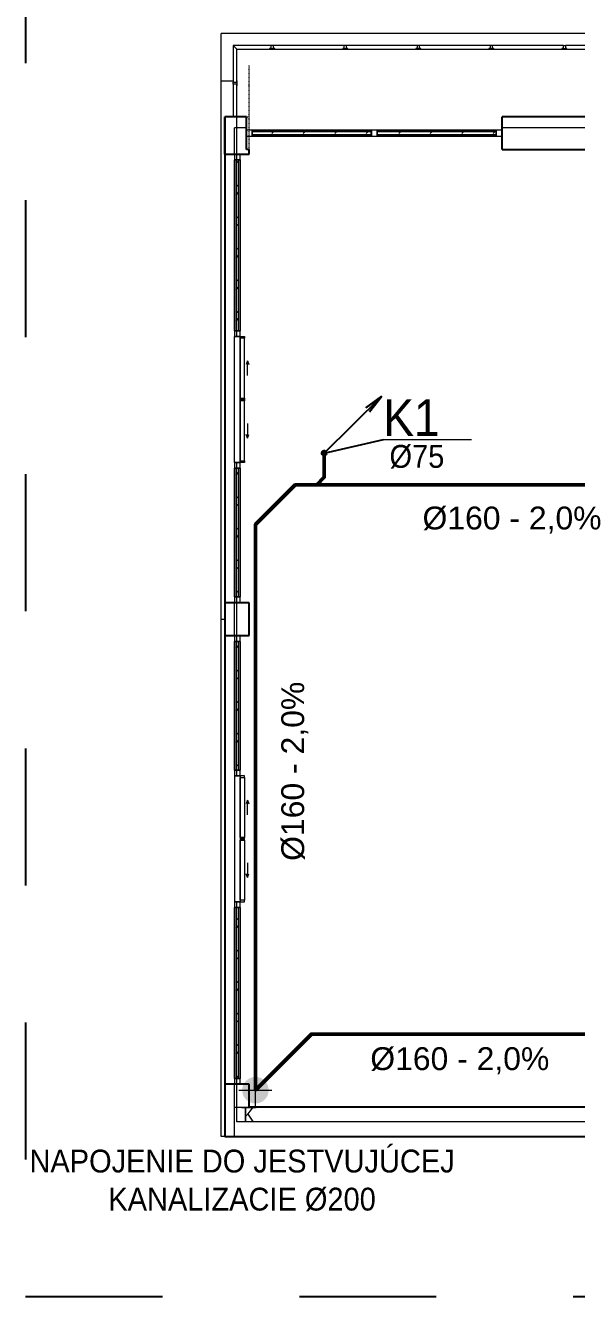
# Model space of a CAD drawing. Header units: millimetres. Extents: x 2377 to 264466, y -28213 to 61616.
# Drawn here: x 2440 to 9985, y -28213 to -10824 of the extents above; entities that cross this region are included whole.
import ezdxf
from ezdxf.lldxf.tags import DXFTag

# ---------------------------------------------------------------- set-up
doc = ezdxf.new("R2010")
doc.units = ezdxf.units.MM
for name, pattern in [('ACAD_ISO04W100', [30.5, 24, -3, 0.5, -3]), ('Nad rovinou rezu _viditeľná hrana_', [6, 3, -1.5, 0, -1.5]), ('Čiarkovaná 3mm', [6, 3, -3])]:
    doc.linetypes.add(name, pattern=pattern)
doc.layers.get('0').update_dxf_attribs({"color": 8})
for name, color, linetype, lineweight in [('_Overhead_', 8, 'Nad rovinou rezu _viditeľná hrana_', 9), ('Common Edges', 8, 'Continuous', 20), ('Curtain Panels', 8, 'Continuous', 20), ('Curtain Wall Mullions', 8, 'Continuous', 9), ('Detail Items', 8, 'Continuous', 9), ('Floors', 8, 'Continuous', 20), ('Frame_Mullion', 8, 'Continuous', 20), ('Rails', 8, 'Continuous', 9), ('Roofs', 7, 'Continuous', 9), ('Supports', 8, 'Continuous', 9), ('Walls', 8, 'Continuous', 25), ('ZTI- PRÍVOD STUDENEJ VODY', 5, 'ACAD_ISO04W100', 50), ('ZTI-popis', 7, 'Continuous', 20), ('ZTI_KANAL', 30, 'Continuous', 50), ('ZTI_S_KANAL', 30, 'Continuous', 50)]:
    doc.layers.add(name, color=color, linetype=linetype, lineweight=lineweight)
doc.layers.add('A_POZNAMKY_ZTI', color=7, linetype='Continuous', lineweight=40, true_color=0x8f4700)
doc.layers.add('IS_Popisy_úseků_Vodovod', color=7, linetype='SOLID')
doc.layers.add('ZT_SMER STUPANIA', color=4, linetype='Continuous')
doc.layers.add('NETLAC', color=240, linetype='Čiarkovaná 3mm', plot=False, transparency=0.1)
doc.styles.add('Arial Narrow', font='', dxfattribs={"height": 75})
doc.styles.add('Simplex', font='simplex.shx', dxfattribs={"width": 0.7})
doc.styles.add('Style-Arial', font='arial.ttf')
doc.styles.get('Arial Narrow').set_extended_font_data('Arial Narrow')
tags = doc.linetypes.add('SOLID', pattern=[10, 10, 0]).pattern_tags.tags
tags[6:7] = [DXFTag(74, 4), DXFTag(75, 0), DXFTag(340, '0'), DXFTag(46, 0.0), DXFTag(50, 0.0), DXFTag(44, 0.0), DXFTag(45, 0.0)]
tags[4:5] = [DXFTag(74, 4), DXFTag(75, 0), DXFTag(340, '0'), DXFTag(46, 0.0), DXFTag(50, 0.0), DXFTag(44, 0.0), DXFTag(45, 0.0)]

# ---------------------------------------------------------------- blocks, each defined once
blk = doc.blocks.new('Stlpik_montovany_na_celo - Stlpik_montovany_na_celo-4844120-1NP _PRAC_')
at = {"layer": 'Supports'}
for p, q in [((-35, 20), (-35, 15)), ((-35, 20), (35, 20)), ((-35, 15), (-13, 15)), ((-13, -30), (-13, 15)), ((13, 15), (35, 15)), ((13, 15), (13, -30)), ((35, 15), (35, 20)), ((13, -30), (-13, -30))]:
    blk.add_line(p, q, dxfattribs=at)
blk = doc.blocks.new('Stlpik_montovany_na_celo - Stlpik_montovany_na_celo-4844121-1NP _PRAC_')
at = {"layer": 'Supports'}
for p, q in [((-35, 21), (-35, 16)), ((-35, 21), (35, 21)), ((-35, 16), (-13, 16)), ((-13, -29), (-13, 16)), ((13, 16), (35, 16)), ((13, 16), (13, -29)), ((35, 16), (35, 21)), ((13, -29), (-13, -29))]:
    blk.add_line(p, q, dxfattribs=at)
blk = doc.blocks.new('Stlpik_montovany_na_celo - Stlpik_montovany_na_celo-4844122-1NP _PRAC_')
at = {"layer": 'Supports'}
for p, q in [((-35, 22), (-35, 17)), ((-35, 22), (35, 22)), ((-35, 17), (-13, 17)), ((-13, -28), (-13, 17)), ((13, 17), (35, 17)), ((13, 17), (13, -28)), ((35, 17), (35, 22)), ((13, -28), (-13, -28))]:
    blk.add_line(p, q, dxfattribs=at)
blk = doc.blocks.new('Stlpik_montovany_na_celo - Stlpik_montovany_na_celo-4844123-1NP _PRAC_')
at = {"layer": 'Supports'}
for p, q in [((-35, 22), (-35, 17)), ((-35, 22), (35, 22)), ((-35, 17), (-13, 17)), ((-13, -28), (-13, 17)), ((13, 17), (35, 17)), ((13, 17), (13, -28)), ((35, 17), (35, 22)), ((13, -28), (-13, -28))]:
    blk.add_line(p, q, dxfattribs=at)
blk = doc.blocks.new('Stlpik_montovany_na_celo - Stlpik_montovany_na_celo-4844124-1NP _PRAC_')
at = {"layer": 'Supports'}
for p, q in [((-35, 23), (-35, 18)), ((-35, 23), (35, 23)), ((-35, 18), (-13, 18)), ((-13, -27), (-13, 18)), ((13, 18), (35, 18)), ((13, 18), (13, -27)), ((35, 18), (35, 23)), ((13, -27), (-13, -27))]:
    blk.add_line(p, q, dxfattribs=at)
blk = doc.blocks.new('netlac')
at = {"layer": 'NETLAC', "ltscale": 500}
for p, q in [((73351, 26406), (73351, 5406)), ((73351, 5406), (83851, 5406))]:
    blk.add_line(p, q, dxfattribs=at)
blk = doc.blocks.new('Railing - Railing-4719465-1NP _PRAC_')
at = {"layer": 'Rails'}
for p, q in [((-9608, -532), (-9608, -1036)), ((-9608, -532), (-9558, -582)), ((-9088, -532), (-9608, -532)), ((-8088, -532), (-9062, -532)), ((-7088, -532), (-8062, -532)), ((-6088, -532), (-7062, -532)), ((-5088, -532), (-6062, -532)), ((-4088, -532), (-5062, -532)), ((-9608, -1062), (-9608, -1507))]:
    blk.add_line(p, q, dxfattribs=at)
blk = doc.blocks.new('Stlpik_montovany_na_celo - Stlpik_montovany_na_celo-3233943-1NP _PRAC_')
at = {"layer": 'Supports'}
for p, q in [((-35, 25), (-35, 20)), ((-35, 25), (35, 25)), ((-35, 20), (-13, 20)), ((-13, -25), (-13, 20)), ((13, 20), (35, 20)), ((13, 20), (13, -25)), ((35, 20), (35, 25)), ((13, -25), (-13, -25))]:
    blk.add_line(p, q, dxfattribs=at)
blk = doc.blocks.new('Rectangular Mullion - CS_Mullion 80x80mm-4970891-1NP _PRAC_')
at = {"layer": 'Curtain Wall Mullions'}
for p, q in [((0, 40), (-80, 40)), ((0, -40), (0, 40)), ((-80, -40), (0, -40))]:
    blk.add_line(p, q, dxfattribs=at)
blk = doc.blocks.new('Rectangular Mullion - CS_Mullion 80x80mm-4970893-1NP _PRAC_')
at = {"layer": 'Curtain Wall Mullions'}
for p, q in [((-80, 40), (0, 40)), ((0, 40), (0, -40)), ((0, -40), (-80, -40))]:
    blk.add_line(p, q, dxfattribs=at)
blk = doc.blocks.new('Rectangular Mullion - CS_Mullion 80x80mm-4957171-1NP _PRAC_')
at = {"layer": 'Curtain Wall Mullions'}
for p, q in [((-9593, -8075), (-9593, -7175)), ((-9513, -8075), (-9513, -7175)), ((-9593, -8075), (-9513, -8075))]:
    blk.add_line(p, q, dxfattribs=at)
blk = doc.blocks.new('Rectangular Mullion - CS_Mullion 80x80mm-4957174-1NP _PRAC_')
at = {"layer": 'Curtain Wall Mullions'}
for p, q in [((-9513, -6315), (-9593, -6315)), ((-9593, -7175), (-9593, -6315)), ((-9513, -7175), (-9513, -6315))]:
    blk.add_line(p, q, dxfattribs=at)
blk = doc.blocks.new('Rectangular Mullion - CS_Mullion 80x80mm-4957280-1NP _PRAC_')
at = {"layer": 'Curtain Wall Mullions'}
for p, q in [((-9593, -6235), (-9593, -5375)), ((-9513, -6235), (-9513, -5375)), ((-9593, -6235), (-9513, -6235))]:
    blk.add_line(p, q, dxfattribs=at)
blk = doc.blocks.new('Rectangular Mullion - CS_Mullion 80x80mm-4957109-1NP _PRAC_')
at = {"layer": 'Curtain Wall Mullions'}
for p, q in [((-9593, -4435), (-9593, -3615)), ((-9513, -4435), (-9513, -3615)), ((-9593, -4435), (-9513, -4435))]:
    blk.add_line(p, q, dxfattribs=at)
blk = doc.blocks.new('Rectangular Mullion - CS_Mullion 80x80mm-4957134-1NP _PRAC_')
at = {"layer": 'Curtain Wall Mullions'}
for p, q in [((-9593, -3615), (-9593, -2715)), ((-9513, -3615), (-9513, -2715))]:
    blk.add_line(p, q, dxfattribs=at)
blk = doc.blocks.new('Rectangular Mullion - CS_Mullion 80x80mm-4957135-1NP _PRAC_')
at = {"layer": 'Curtain Wall Mullions'}
for p, q in [((-9513, -2097), (-9593, -2097)), ((-9593, -2715), (-9593, -2097)), ((-9513, -2715), (-9513, -2097))]:
    blk.add_line(p, q, dxfattribs=at)
blk = doc.blocks.new('Rectangular Mullion - CS_Mullion 80x80mm-4970890-1NP _PRAC_')
at = {"layer": 'Curtain Wall Mullions'}
for p, q in [((-40, 40), (40, 40)), ((40, -40), (-40, -40))]:
    blk.add_line(p, q, dxfattribs=at)
blk = doc.blocks.new('Rectangular Mullion - CS_Mullion 80x80mm-4970945-1NP _PRAC_')
at = {"layer": 'Curtain Wall Mullions'}
for p, q in [((0, 40), (-80, 40)), ((0, -40), (0, 40)), ((-80, -40), (0, -40))]:
    blk.add_line(p, q, dxfattribs=at)
blk = doc.blocks.new('Rectangular Mullion - CS_Mullion 80x80mm-4970947-1NP _PRAC_')
at = {"layer": 'Curtain Wall Mullions'}
for p, q in [((-80, 40), (0, 40)), ((0, 40), (0, -40)), ((0, -40), (-80, -40))]:
    blk.add_line(p, q, dxfattribs=at)
blk = doc.blocks.new('Rectangular Mullion - CS_Mullion 80x80mm-4957415-1NP _PRAC_')
at = {"layer": 'Curtain Wall Mullions'}
for p, q in [((-9513, -8685), (-9593, -8685)), ((-9593, -8685), (-9593, -9585)), ((-9513, -8685), (-9513, -9585))]:
    blk.add_line(p, q, dxfattribs=at)
blk = doc.blocks.new('Rectangular Mullion - CS_Mullion 80x80mm-4957425-1NP _PRAC_')
at = {"layer": 'Curtain Wall Mullions'}
for p, q in [((-9593, -9585), (-9593, -10445)), ((-9513, -9585), (-9513, -10445)), ((-9593, -10445), (-9513, -10445))]:
    blk.add_line(p, q, dxfattribs=at)
blk = doc.blocks.new('Rectangular Mullion - CS_Mullion 80x80mm-4957426-1NP _PRAC_')
at = {"layer": 'Curtain Wall Mullions'}
for p, q in [((-9513, -10525), (-9593, -10525)), ((-9593, -10525), (-9593, -11385)), ((-9513, -10525), (-9513, -11385))]:
    blk.add_line(p, q, dxfattribs=at)
blk = doc.blocks.new('Rectangular Mullion - CS_Mullion 80x80mm-4957427-1NP _PRAC_')
at = {"layer": 'Curtain Wall Mullions'}
for p, q in [((-9513, -12325), (-9593, -12325)), ((-9593, -12325), (-9593, -13145)), ((-9513, -12325), (-9513, -13145))]:
    blk.add_line(p, q, dxfattribs=at)
blk = doc.blocks.new('Rectangular Mullion - CS_Mullion 80x80mm-4957428-1NP _PRAC_')
at = {"layer": 'Curtain Wall Mullions'}
for p, q in [((-9593, -13145), (-9593, -14045)), ((-9513, -13145), (-9513, -14045))]:
    blk.add_line(p, q, dxfattribs=at)
blk = doc.blocks.new('Rectangular Mullion - CS_Mullion 80x80mm-4957429-1NP _PRAC_')
at = {"layer": 'Curtain Wall Mullions'}
for p, q in [((-9593, -14045), (-9593, -14663)), ((-9513, -14045), (-9513, -14663)), ((-9593, -14663), (-9513, -14663))]:
    blk.add_line(p, q, dxfattribs=at)
blk = doc.blocks.new('Rectangular Mullion - CS_Mullion 80x80mm-4970944-1NP _PRAC_')
at = {"layer": 'Curtain Wall Mullions'}
for p, q in [((-40, 40), (40, 40)), ((40, -40), (-40, -40))]:
    blk.add_line(p, q, dxfattribs=at)
blk = doc.blocks.new('Rectangular Mullion - CS_Mullion 80x80mm-4958740-1NP _PRAC_')
at = {"layer": 'Curtain Wall Mullions'}
for p, q in [((-8448, -1692), (-7718, -1692)), ((-7718, -1772), (-7718, -1692)), ((-8448, -1772), (-7718, -1772))]:
    blk.add_line(p, q, dxfattribs=at)
blk = doc.blocks.new('Rectangular Mullion - CS_Mullion 80x80mm-4958741-1NP _PRAC_')
at = {"layer": 'Curtain Wall Mullions'}
for p, q in [((-7638, -1692), (-7638, -1772)), ((-7638, -1692), (-6688, -1692)), ((-7638, -1772), (-6688, -1772))]:
    blk.add_line(p, q, dxfattribs=at)
blk = doc.blocks.new('Rectangular Mullion - CS_Mullion 80x80mm-4958670-1NP _PRAC_')
at = {"layer": 'Curtain Wall Mullions'}
for p, q in [((-6688, -1692), (-6008, -1692)), ((-6008, -1772), (-6008, -1692)), ((-6688, -1772), (-6008, -1772))]:
    blk.add_line(p, q, dxfattribs=at)
blk = doc.blocks.new('Systémový panel - Panel presklený_ 35mm-4957170-1NP _PRAC_')
at = {"layer": 'Curtain Panels'}
h = blk.add_hatch(dxfattribs=at)
h.set_pattern_fill('FP_6', color=256, style=0, pattern_type=2)
h.set_pattern_definition([(315, (7194.87, -9552.72), (431.052, 0), [152.4, -152.4]), (315, (7383.45, -9849.07), (431.052, 0), [76.2, -228.6]), (315, (7491.22, -9741.3), (431.052, 0), [76.2, -228.6])])
h.paths.add_polyline_path([(-880, -18), (880, -18), (880, 18), (-880, 18)])
for p, q in [((880, 18), (-880, 18)), ((-880, 18), (-880, -18)), ((880, -18), (880, 18)), ((-880, -18), (880, -18))]:
    blk.add_line(p, q, dxfattribs=at)
blk = doc.blocks.new('Rectangular Mullion - CS_Mullion 80x180mm-4957166-1NP _PRAC_')
at = {"layer": 'Curtain Wall Mullions'}
for p, q in [((-9593, -7175), (-9593, -8075)), ((-9513, -7175), (-9513, -8075))]:
    blk.add_line(p, q, dxfattribs=at)
blk = doc.blocks.new('Rectangular Mullion - CS_Mullion 80x80mm-4956945-1NP _PRAC_')
at = {"layer": 'Curtain Wall Mullions'}
for p, q in [((-80, 40), (0, 40)), ((-80, -40), (-80, 40)), ((0, 40), (0, -40)), ((0, -40), (-80, -40))]:
    blk.add_line(p, q, dxfattribs=at)
blk = doc.blocks.new('Rectangular Mullion - CS_Mullion 80x80mm-4956946-1NP _PRAC_')
at = {"layer": 'Curtain Wall Mullions'}
for p, q in [((0, 40), (-80, 40)), ((-80, 40), (-80, -40)), ((0, -40), (0, 40)), ((-80, -40), (0, -40))]:
    blk.add_line(p, q, dxfattribs=at)
blk = doc.blocks.new('Dvere automatické posuvné - Dvere automatické posuvné-4957304-1NP _PRAC_')
at = {"layer": 'Detail Items'}
for p, q in [((-530, -140), (-480, -122)), ((-530, -140), (-480, -158)), ((-330, -140), (-530, -140)), ((330, -140), (530, -140)), ((530, -140), (480, -122)), ((530, -140), (480, -158))]:
    blk.add_line(p, q, dxfattribs=at)
at = {"layer": 'Frame_Mullion'}
for p, q in [((-860, -100), (-860, -40)), ((-860, -40), (-840, -40)), ((-840, -100), (-860, -100)), ((-840, -40), (-840, -100)), ((-20, -40), (-840, -40)), ((-840, -100), (-20, -100)), ((-20, -100), (-20, -40)), ((-20, -40), (0, -40)), ((0, -100), (-20, -100)), ((0, -40), (0, -100)), ((0, -100), (0, -40)), ((0, -40), (20, -40)), ((20, -100), (0, -100)), ((20, -40), (20, -100)), ((840, -40), (20, -40)), ((20, -100), (840, -100)), ((840, -100), (840, -40)), ((840, -40), (860, -40)), ((860, -100), (840, -100)), ((860, -40), (860, -100))]:
    blk.add_line(p, q, dxfattribs=at)
blk = doc.blocks.new('Systémový panel - Panel presklený_ 35mm-4957131-1NP _PRAC_')
at = {"layer": 'Curtain Panels'}
h = blk.add_hatch(dxfattribs=at)
h.set_pattern_fill('FP_8', color=256, style=0, pattern_type=2)
h.set_pattern_definition([(315, (3265.77, -9552.72), (431.052, 0), [152.4, -152.4]), (315, (3454.35, -9849.07), (431.052, 0), [76.2, -228.6]), (315, (3562.12, -9741.3), (431.052, 0), [76.2, -228.6])])
h.paths.add_polyline_path([(-1169, 18), (-1169, -18), (1169, -18), (1169, 18), (-847, 18)])
for p, q in [((1169, 18), (-1169, 18)), ((-1169, 18), (-1169, -18)), ((1169, -18), (1169, 18)), ((-1169, -18), (1169, -18))]:
    blk.add_line(p, q, dxfattribs=at)
blk = doc.blocks.new('Rectangular Mullion - CS_Mullion 80x180mm-4957167-1NP _PRAC_')
at = {"layer": 'Curtain Wall Mullions'}
for p, q in [((-9593, -6315), (-9593, -7175)), ((-9513, -6315), (-9513, -7175))]:
    blk.add_line(p, q, dxfattribs=at)
blk = doc.blocks.new('Rectangular Mullion - CS_Mullion 80x180mm-4957108-1NP _PRAC_')
at = {"layer": 'Curtain Wall Mullions'}
for p, q in [((-9593, -3615), (-9593, -4435)), ((-9513, -3615), (-9513, -4435))]:
    blk.add_line(p, q, dxfattribs=at)
blk = doc.blocks.new('Rectangular Mullion - CS_Mullion 80x180mm-4957127-1NP _PRAC_')
at = {"layer": 'Curtain Wall Mullions'}
for p, q in [((-9593, -2715), (-9593, -3615)), ((-9513, -2715), (-9513, -3615))]:
    blk.add_line(p, q, dxfattribs=at)
blk = doc.blocks.new('Rectangular Mullion - CS_Mullion 80x180mm-4957128-1NP _PRAC_')
at = {"layer": 'Curtain Wall Mullions'}
for p, q in [((-9593, -2097), (-9593, -2715)), ((-9513, -2097), (-9513, -2715))]:
    blk.add_line(p, q, dxfattribs=at)
blk = doc.blocks.new('Rectangular Mullion - CS_Mullion 80x80mm-4956943-1NP _PRAC_')
at = {"layer": 'Curtain Wall Mullions'}
for p, q in [((-40, 40), (40, 40)), ((-40, -40), (-40, 40)), ((40, 40), (40, -40)), ((40, -40), (-40, -40))]:
    blk.add_line(p, q, dxfattribs=at)
blk = doc.blocks.new('Systémový panel - Panel presklený_ 35mm-4957432-1NP _PRAC_')
at = {"layer": 'Curtain Panels'}
h = blk.add_hatch(dxfattribs=at)
h.set_pattern_fill('FP_9', color=256, style=0, pattern_type=2)
h.set_pattern_definition([(135, (-9564.87, 9552.72), (-431.052, 3e-14), [152.4, -152.4]), (135, (-9753.45, 9849.07), (-431.052, 3e-14), [76.2, -228.6]), (135, (-9861.22, 9741.3), (-431.052, 3e-14), [76.2, -228.6])])
h.paths.add_polyline_path([(880, 18), (-880, 18), (-880, -18), (880, -18)])
for p, q in [((880, 18), (-880, 18)), ((-880, 18), (-880, -18)), ((880, -18), (880, 18)), ((-880, -18), (880, -18))]:
    blk.add_line(p, q, dxfattribs=at)
blk = doc.blocks.new('Rectangular Mullion - CS_Mullion 80x180mm-4957414-1NP _PRAC_')
at = {"layer": 'Curtain Wall Mullions'}
for p, q in [((-9593, -9585), (-9593, -8685)), ((-9513, -9585), (-9513, -8685))]:
    blk.add_line(p, q, dxfattribs=at)
blk = doc.blocks.new('Rectangular Mullion - CS_Mullion 80x80mm-4957433-1NP _PRAC_')
at = {"layer": 'Curtain Wall Mullions'}
for p, q in [((-80, 40), (0, 40)), ((-80, -40), (-80, 40)), ((0, 40), (0, -40)), ((0, -40), (-80, -40))]:
    blk.add_line(p, q, dxfattribs=at)
blk = doc.blocks.new('Rectangular Mullion - CS_Mullion 80x80mm-4957436-1NP _PRAC_')
at = {"layer": 'Curtain Wall Mullions'}
for p, q in [((0, 40), (-80, 40)), ((-80, 40), (-80, -40)), ((0, -40), (0, 40)), ((-80, -40), (0, -40))]:
    blk.add_line(p, q, dxfattribs=at)
blk = doc.blocks.new('Dvere automatické posuvné - Dvere automatické posuvné-4957438-1NP _PRAC_')
at = {"layer": 'Detail Items'}
for p, q in [((-530, 140), (-480, 158)), ((-530, 140), (-480, 122)), ((-330, 140), (-530, 140)), ((330, 140), (530, 140)), ((530, 140), (480, 158)), ((530, 140), (480, 122))]:
    blk.add_line(p, q, dxfattribs=at)
at = {"layer": 'Frame_Mullion'}
for p, q in [((-840, 100), (-860, 100)), ((-860, 100), (-860, 40)), ((-860, 40), (-840, 40)), ((-840, 40), (-840, 100)), ((-840, 100), (-20, 100)), ((-20, 40), (-840, 40)), ((0, 100), (-20, 100)), ((-20, 100), (-20, 40)), ((-20, 40), (0, 40)), ((0, 40), (0, 100)), ((20, 100), (0, 100)), ((0, 100), (0, 40)), ((0, 40), (20, 40)), ((20, 40), (20, 100)), ((20, 100), (840, 100)), ((840, 40), (20, 40)), ((860, 100), (840, 100)), ((840, 100), (840, 40)), ((840, 40), (860, 40)), ((860, 40), (860, 100))]:
    blk.add_line(p, q, dxfattribs=at)
blk = doc.blocks.new('Systémový panel - Panel presklený_ 35mm-4957440-1NP _PRAC_')
at = {"layer": 'Curtain Panels'}
h = blk.add_hatch(dxfattribs=at)
h.set_pattern_fill('FP_10', color=256, style=0, pattern_type=2)
h.set_pattern_definition([(135, (-13493.97, 9552.72), (-431.0523, 3e-14), [152.4, -152.4]), (135, (-13682.55, 9849.07), (-431.0523, 3e-14), [76.2, -228.6]), (135, (-13790.32, 9741.3), (-431.0523, 3e-14), [76.2, -228.6])])
h.paths.add_polyline_path([(1169, -18), (1169, 18), (-1169, 18), (-1169, -18), (688, -18)])
for p, q in [((1169, 18), (-1169, 18)), ((-1169, 18), (-1169, -18)), ((1169, -18), (1169, 18)), ((-1169, -18), (1169, -18))]:
    blk.add_line(p, q, dxfattribs=at)
blk = doc.blocks.new('Rectangular Mullion - CS_Mullion 80x180mm-4957421-1NP _PRAC_')
at = {"layer": 'Curtain Wall Mullions'}
for p, q in [((-9593, -10445), (-9593, -9585)), ((-9513, -10445), (-9513, -9585))]:
    blk.add_line(p, q, dxfattribs=at)
blk = doc.blocks.new('Rectangular Mullion - CS_Mullion 80x180mm-4957422-1NP _PRAC_')
at = {"layer": 'Curtain Wall Mullions'}
for p, q in [((-9593, -13145), (-9593, -12325)), ((-9513, -13145), (-9513, -12325))]:
    blk.add_line(p, q, dxfattribs=at)
blk = doc.blocks.new('Rectangular Mullion - CS_Mullion 80x180mm-4957423-1NP _PRAC_')
at = {"layer": 'Curtain Wall Mullions'}
for p, q in [((-9593, -14045), (-9593, -13145)), ((-9513, -14045), (-9513, -13145))]:
    blk.add_line(p, q, dxfattribs=at)
blk = doc.blocks.new('Rectangular Mullion - CS_Mullion 80x180mm-4957424-1NP _PRAC_')
at = {"layer": 'Curtain Wall Mullions'}
for p, q in [((-9593, -14663), (-9593, -14045)), ((-9513, -14663), (-9513, -14045))]:
    blk.add_line(p, q, dxfattribs=at)
blk = doc.blocks.new('Rectangular Mullion - CS_Mullion 80x80mm-4957430-1NP _PRAC_')
at = {"layer": 'Curtain Wall Mullions'}
for p, q in [((-40, 40), (40, 40)), ((-40, -40), (-40, 40)), ((40, 40), (40, -40)), ((40, -40), (-40, -40))]:
    blk.add_line(p, q, dxfattribs=at)
blk = doc.blocks.new('Systémový panel - Panel presklený_ 35mm-4958742-1NP _PRAC_')
at = {"layer": 'Curtain Panels'}
h = blk.add_hatch(dxfattribs=at)
h.set_pattern_fill('FP_11', color=256, style=0, pattern_type=2)
h.set_pattern_definition([(45, (8532.72, 1731.67), (0, 431.052), [152.4, -152.4]), (45, (8829.07, 1920.25), (0, 431.052), [76.2, -228.6]), (45, (8721.3, 2028.02), (0, 431.052), [76.2, -228.6])])
h.paths.add_polyline_path([(815, -17), (815, 17), (-815, 17), (-815, -17), (-604, -17)])
for p, q in [((815, 17), (-815, 17)), ((-815, 17), (-815, -17)), ((815, -17), (815, 17)), ((-815, -17), (815, -17))]:
    blk.add_line(p, q, dxfattribs=at)
blk = doc.blocks.new('Systémový panel - Panel presklený_ 35mm-4958743-1NP _PRAC_')
at = {"layer": 'Curtain Panels'}
h = blk.add_hatch(dxfattribs=at)
h.set_pattern_fill('FP_12', color=256, style=0, pattern_type=2)
h.set_pattern_definition([(45, (6822.72, 1731.67), (0, 431.052), [152.4, -152.4]), (45, (7119.07, 1920.25), (0, 431.052), [76.2, -228.6]), (45, (7011.3, 2028.02), (0, 431.052), [76.2, -228.6])])
h.paths.add_polyline_path([(815, -17), (815, 17), (-815, 17), (-815, -17), (-139, -17)])
for p, q in [((815, 17), (-815, 17)), ((-815, 17), (-815, -17)), ((815, -17), (815, 17)), ((-815, -17), (815, -17))]:
    blk.add_line(p, q, dxfattribs=at)
blk = doc.blocks.new('Rectangular Mullion - CS_Mullion 80x180mm-4958738-1NP _PRAC_')
at = {"layer": 'Curtain Wall Mullions'}
for p, q in [((-7718, -1692), (-8448, -1692)), ((-7718, -1772), (-8448, -1772))]:
    blk.add_line(p, q, dxfattribs=at)
blk = doc.blocks.new('Rectangular Mullion - CS_Mullion 80x180mm-4958739-1NP _PRAC_')
at = {"layer": 'Curtain Wall Mullions'}
for p, q in [((-6688, -1692), (-7638, -1692)), ((-6688, -1772), (-7638, -1772))]:
    blk.add_line(p, q, dxfattribs=at)
blk = doc.blocks.new('Rectangular Mullion - CS_Mullion 80x180mm-4958665-1NP _PRAC_')
at = {"layer": 'Curtain Wall Mullions'}
for p, q in [((-6008, -1692), (-6688, -1692)), ((-6008, -1772), (-6688, -1772))]:
    blk.add_line(p, q, dxfattribs=at)
blk = doc.blocks.new('1np')
at = {"layer": 'A_POZNAMKY_ZTI', "linetype": 'Continuous', "lineweight": 0, "ltscale": 0.01, "transparency": 33554495}
blk.add_hatch(color=3, dxfattribs=at).paths.add_polyline_path([(5407, -25389, 1), (5770, -25389, 1)])
at = {"layer": '_Overhead_'}
for p, q in [((5501, -12523), (5501, -11373)), ((5171, -12073), (5171, -12583)), ((5171, -12073), (5501, -12073))]:
    blk.add_line(p, q, dxfattribs=at)
at = {"layer": 'A_POZNAMKY_ZTI', "color": 3, "linetype": 'Continuous', "lineweight": 20, "ltscale": 0.01}
blk.add_line((5363, -25390), (5813, -25390), dxfattribs=at)
at = {"layer": 'Common Edges'}
for p, q in [((5301, -12583), (5301, -12223)), ((5466, -12223), (5301, -12223)), ((13331, -12223), (8966, -12223)), ((5301, -19171), (5301, -18721)), ((5301, -26023), (5301, -25309))]:
    blk.add_line(p, q, dxfattribs=at)
at = {"layer": 'Floors'}
for p, q in [((5336, -11580), (5336, -11148)), ((5336, -11148), (12783, -11148)), ((5336, -12663), (5336, -11650)), ((5171, -12583), (5171, -18721)), ((5336, -15081), (5336, -15001)), ((5336, -16881), (5336, -16801)), ((5336, -19251), (5336, -18641)), ((5171, -19171), (5171, -25309)), ((5336, -21091), (5336, -21011)), ((5336, -22891), (5336, -22811))]:
    blk.add_line(p, q, dxfattribs=at)
at = {"layer": 'Roofs'}
for p, q in [((5121, -26023), (5121, -10935)), ((65656, -10935), (5121, -10935)), ((5121, -11581), (5286, -11581)), ((5121, -18946), (5171, -18946)), ((5171, -26023), (5121, -26023))]:
    blk.add_line(p, q, dxfattribs=at)
at = {"layer": 'Walls'}
for p, q in [((5336, -12073), (5171, -12073)), ((5171, -12073), (5171, -25623)), ((5466, -12073), (5171, -12073)), ((5171, -12583), (5171, -12073)), ((5466, -12523), (5466, -12073)), ((13331, -12073), (8966, -12073)), ((8966, -12523), (8966, -12073)), ((5171, -12583), (5501, -12583)), ((5501, -12523), (5466, -12523)), ((5501, -12583), (5501, -12523)), ((8966, -12523), (13331, -12523)), ((5171, -18721), (5171, -19171)), ((5501, -18721), (5171, -18721)), ((5501, -19171), (5501, -18721)), ((5171, -19171), (5501, -19171)), ((5171, -25309), (5171, -26023)), ((5501, -25309), (5171, -25309))]:
    blk.add_line(p, q, dxfattribs=at)
at = {"layer": 'Walls', "color": 252}
blk.add_line((5171, -26023), (65606, -26023), dxfattribs=at)
at = {"layer": 'Curtain Panels'}
for name, p in [('Systémový panel - Panel presklený_ 35mm-4958742-1NP _PRAC_', (6361, -12298)), ('Systémový panel - Panel presklený_ 35mm-4958743-1NP _PRAC_', (8071, -12298))]:
    blk.add_blockref(name, p, dxfattribs=at)
for name, p, rotation in [('Systémový panel - Panel presklený_ 35mm-4957131-1NP _PRAC_', (5341, -13832), 89.99999999999991), ('Systémový panel - Panel presklený_ 35mm-4957170-1NP _PRAC_', (5341, -17761), 89.99999999999991), ('Systémový panel - Panel presklený_ 35mm-4957432-1NP _PRAC_', (5341, -20131), 269.9999999999997), ('Systémový panel - Panel presklený_ 35mm-4957440-1NP _PRAC_', (5341, -24060), 269.9999999999997)]:
    blk.add_blockref(name, p, dxfattribs=dict(at, rotation=rotation))
at = {"layer": 'Curtain Wall Mullions'}
for name, p, rotation in [('Rectangular Mullion - CS_Mullion 80x80mm-4970891-1NP _PRAC_', (5466, -12298), 180), ('Rectangular Mullion - CS_Mullion 80x80mm-4956946-1NP _PRAC_', (5466, -12298), 180), ('Rectangular Mullion - CS_Mullion 80x80mm-4957171-1NP _PRAC_', (13620, -21851), 269.9999999999999), ('Rectangular Mullion - CS_Mullion 80x180mm-4957166-1NP _PRAC_', (13620, -21851), 269.9999999999999), ('Rectangular Mullion - CS_Mullion 80x80mm-4970891-1NP _PRAC_', (5341, -18721), 269.9999999999999), ('Rectangular Mullion - CS_Mullion 80x80mm-4956946-1NP _PRAC_', (5341, -18721), 269.9999999999999), ('Rectangular Mullion - CS_Mullion 80x80mm-4970945-1NP _PRAC_', (5341, -19171), 89.99999999999973), ('Rectangular Mullion - CS_Mullion 80x80mm-4957436-1NP _PRAC_', (5341, -19171), 89.99999999999973)]:
    blk.add_blockref(name, p, dxfattribs=dict(at, rotation=rotation))
for name, p in [('Rectangular Mullion - CS_Mullion 80x80mm-4958740-1NP _PRAC_', (14893, -10566)), ('Rectangular Mullion - CS_Mullion 80x180mm-4958738-1NP _PRAC_', (14893, -10566)), ('Rectangular Mullion - CS_Mullion 80x80mm-4958741-1NP _PRAC_', (14893, -10566)), ('Rectangular Mullion - CS_Mullion 80x180mm-4958739-1NP _PRAC_', (14893, -10566)), ('Rectangular Mullion - CS_Mullion 80x80mm-4958670-1NP _PRAC_', (14893, -10566)), ('Rectangular Mullion - CS_Mullion 80x180mm-4958665-1NP _PRAC_', (14893, -10566)), ('Rectangular Mullion - CS_Mullion 80x80mm-4957135-1NP _PRAC_', (14893, -10566)), ('Rectangular Mullion - CS_Mullion 80x180mm-4957128-1NP _PRAC_', (14893, -10566)), ('Rectangular Mullion - CS_Mullion 80x80mm-4957134-1NP _PRAC_', (14893, -10566)), ('Rectangular Mullion - CS_Mullion 80x180mm-4957127-1NP _PRAC_', (14893, -10566)), ('Rectangular Mullion - CS_Mullion 80x80mm-4957109-1NP _PRAC_', (14893, -10566)), ('Rectangular Mullion - CS_Mullion 80x180mm-4957108-1NP _PRAC_', (14893, -10566)), ('Rectangular Mullion - CS_Mullion 80x80mm-4957174-1NP _PRAC_', (14893, -8766)), ('Rectangular Mullion - CS_Mullion 80x80mm-4957280-1NP _PRAC_', (14893, -10566)), ('Rectangular Mullion - CS_Mullion 80x80mm-4957174-1NP _PRAC_', (14893, -10566)), ('Rectangular Mullion - CS_Mullion 80x180mm-4957167-1NP _PRAC_', (14893, -10566)), ('Rectangular Mullion - CS_Mullion 80x80mm-4957171-1NP _PRAC_', (14893, -10566)), ('Rectangular Mullion - CS_Mullion 80x180mm-4957166-1NP _PRAC_', (14893, -10566)), ('Rectangular Mullion - CS_Mullion 80x80mm-4957415-1NP _PRAC_', (14893, -10566)), ('Rectangular Mullion - CS_Mullion 80x180mm-4957414-1NP _PRAC_', (14893, -10566)), ('Rectangular Mullion - CS_Mullion 80x80mm-4957425-1NP _PRAC_', (14893, -10566)), ('Rectangular Mullion - CS_Mullion 80x180mm-4957421-1NP _PRAC_', (14893, -10566)), ('Rectangular Mullion - CS_Mullion 80x80mm-4957426-1NP _PRAC_', (14893, -10566)), ('Rectangular Mullion - CS_Mullion 80x80mm-4957425-1NP _PRAC_', (14893, -12366)), ('Rectangular Mullion - CS_Mullion 80x80mm-4957427-1NP _PRAC_', (14893, -10566)), ('Rectangular Mullion - CS_Mullion 80x180mm-4957422-1NP _PRAC_', (14893, -10566)), ('Rectangular Mullion - CS_Mullion 80x80mm-4957428-1NP _PRAC_', (14893, -10566)), ('Rectangular Mullion - CS_Mullion 80x180mm-4957423-1NP _PRAC_', (14893, -10566)), ('Rectangular Mullion - CS_Mullion 80x80mm-4957429-1NP _PRAC_', (14893, -10566)), ('Rectangular Mullion - CS_Mullion 80x180mm-4957424-1NP _PRAC_', (14893, -10566))]:
    blk.add_blockref(name, p, dxfattribs=at)
at = {"layer": 'Curtain Wall Mullions', "extrusion": (0, 0, -1)}
for name, p, rotation in [('Rectangular Mullion - CS_Mullion 80x80mm-4970890-1NP _PRAC_', (-7216, -12298), 180), ('Rectangular Mullion - CS_Mullion 80x80mm-4956943-1NP _PRAC_', (-7216, -12298), 180), ('Rectangular Mullion - CS_Mullion 80x80mm-4970893-1NP _PRAC_', (-8966, -12298), 180), ('Rectangular Mullion - CS_Mullion 80x80mm-4956945-1NP _PRAC_', (-8966, -12298), 180), ('Rectangular Mullion - CS_Mullion 80x80mm-4970893-1NP _PRAC_', (-5341, -12583), 90.00000000000007), ('Rectangular Mullion - CS_Mullion 80x80mm-4956945-1NP _PRAC_', (-5341, -12583), 90.00000000000007), ('Rectangular Mullion - CS_Mullion 80x80mm-4970890-1NP _PRAC_', (-5341, -15041), 90.00000000000007), ('Rectangular Mullion - CS_Mullion 80x80mm-4956943-1NP _PRAC_', (-5341, -15041), 90.00000000000007), ('Rectangular Mullion - CS_Mullion 80x80mm-4970890-1NP _PRAC_', (-5341, -16841), 90.00000000000007), ('Rectangular Mullion - CS_Mullion 80x80mm-4956943-1NP _PRAC_', (-5341, -16841), 90.00000000000007), ('Rectangular Mullion - CS_Mullion 80x80mm-4970944-1NP _PRAC_', (-5341, -21051), 270.0000000000002), ('Rectangular Mullion - CS_Mullion 80x80mm-4957430-1NP _PRAC_', (-5341, -21051), 270.0000000000002), ('Rectangular Mullion - CS_Mullion 80x80mm-4970944-1NP _PRAC_', (-5341, -22851), 270.0000000000002), ('Rectangular Mullion - CS_Mullion 80x80mm-4957430-1NP _PRAC_', (-5341, -22851), 270.0000000000002), ('Rectangular Mullion - CS_Mullion 80x80mm-4970947-1NP _PRAC_', (-5341, -25309), 270.0000000000002), ('Rectangular Mullion - CS_Mullion 80x80mm-4957433-1NP _PRAC_', (-5341, -25309), 270.0000000000002)]:
    blk.add_blockref(name, p, dxfattribs=dict(at, rotation=rotation))
at = {"layer": 'Frame_Mullion'}
for name, p, rotation in [('Dvere automatické posuvné - Dvere automatické posuvné-4957304-1NP _PRAC_', (5341, -15941), 89.99999999999991), ('Dvere automatické posuvné - Dvere automatické posuvné-4957438-1NP _PRAC_', (5341, -21951), 269.9999999999997)]:
    blk.add_blockref(name, p, dxfattribs=dict(at, rotation=rotation))
at = {"layer": 'Rails'}
blk.add_blockref('Railing - Railing-4719465-1NP _PRAC_', (14893, -10566), dxfattribs=at)
at = {"layer": 'Supports', "rotation": 269.9999999999999}
blk.add_blockref('Stlpik_montovany_na_celo - Stlpik_montovany_na_celo-3233943-1NP _PRAC_', (5311, -11615), dxfattribs=at)
at = {"layer": 'A_POZNAMKY_ZTI', "color": 3, "linetype": 'Continuous', "lineweight": 20, "insert": (5500, -25727), "char_height": 200, "attachment_point": 5, "style": 'Arial Narrow', "bg_fill": 3, "box_fill_scale": 1, "bg_fill_color": 256, "bg_fill_transparency": 0}
blk.add_mtext('\\A1;\\pxqc;K', dxfattribs=at)
at = {"layer": 'A_POZNAMKY_ZTI', "color": 3, "linetype": 'Continuous', "lineweight": 20, "ltscale": 0.01}
blk.add_line((5588, -25615), (5588, -25165), dxfattribs=at)
at = {"layer": 'Common Edges'}
blk.add_line((5301, -25623), (5501, -25623), dxfattribs=at)
at = {"layer": 'Floors'}
blk.add_line((5336, -25823), (5336, -25229), dxfattribs=at)
at = {"layer": 'Floors', "color": 252}
blk.add_line((65441, -25823), (5336, -25823), dxfattribs=at)
at = {"layer": 'Walls'}
blk.add_line((5501, -25623), (5501, -25309), dxfattribs=at)
at = {"layer": 'Walls', "color": 252}
blk.add_line((32296, -25623), (5501, -25623), dxfattribs=at)
blk = doc.blocks.new('asasdasdasd')
at = {"layer": 'ZT_SMER STUPANIA', "color": 30, "linetype": 'Continuous'}
blk.add_line((26683, 6886), (25904, 6099), dxfattribs=at)
at = {"layer": 'ZT_SMER STUPANIA', "color": 30, "linetype": 'Continuous', "lineweight": 30}
for q in [(26067, 6317), (26121, 6264)]:
    blk.add_line((25904, 6099), q, dxfattribs=at)

msp = doc.modelspace()

# ---------------------------------------------------------------- linework, layer by layer
at = {"layer": 'ZTI_S_KANAL', "color": 30, "ltscale": 50}
msp.add_circle((6530, -16673), 25, dxfattribs=at)

# ---------------------------------------------------------------- block references
at = {"color": 0, "xscale": 1.25, "yscale": 1.25, "zscale": 1.25}
msp.add_blockref('netlac', (-89249, -34971), dxfattribs=at)
at = {"layer": 'Supports', "rotation": 180}
for name, p in [('Stlpik_montovany_na_celo - Stlpik_montovany_na_celo-4844120-1NP _PRAC_', (5818, -11123)), ('Stlpik_montovany_na_celo - Stlpik_montovany_na_celo-4844121-1NP _PRAC_', (6818, -11123)), ('Stlpik_montovany_na_celo - Stlpik_montovany_na_celo-4844122-1NP _PRAC_', (7818, -11123)), ('Stlpik_montovany_na_celo - Stlpik_montovany_na_celo-4844123-1NP _PRAC_', (8818, -11123)), ('Stlpik_montovany_na_celo - Stlpik_montovany_na_celo-4844124-1NP _PRAC_', (9818, -11123))]:
    msp.add_blockref(name, p, dxfattribs=at)

# ---------------------------------------------------------------- texts
at = {"layer": 'ZTI-popis', "color": 7, "ltscale": 0.04, "insert": (5192, -26625), "char_height": 312.5, "width": 11837.47, "attachment_point": 5, "rotation": 0.0013, "style": 'Simplex'}
msp.add_mtext('\\pxi1.36829,qc;{\\fArial|b0|i0|c238|p34;\\W0.90909;\\C250;NAPOJENIE DO JESTVUJÚCEJ \\PKANALIZACIE %%C200}', dxfattribs=at)

# ---------------------------------------------------------------- next in the draw order: block references
at = {"color": 0}
msp.add_blockref('1np', (0, 0), dxfattribs=at)

# ---------------------------------------------------------------- next in the draw order: linework, layer by layer
msp.add_line((6530, -16673), (7341, -16488), dxfattribs=at)
at = {"color": 7, "lineweight": 18, "transparency": 33554687}
msp.add_line((7341, -16488), (8548, -16488), dxfattribs=at)
at = {"layer": 'ZTI_KANAL'}
for points in [[(29842, -16566), (29302, -17106), (6134, -17106), (5588, -17653), (5588, -25390)], [(6530, -16673), (6530, -17004), (6428, -17106)], [(5588, -25390), (6356, -24621), (26380, -24621)]]:
    msp.add_lwpolyline(points, dxfattribs=at)

# ---------------------------------------------------------------- next in the draw order: block references
at = {"layer": 'ZTI- PRÍVOD STUDENEJ VODY', "xscale": -1, "rotation": 90.0000000000005}
msp.add_blockref('asasdasdasd', (13416, 10010), dxfattribs=at)

# ---------------------------------------------------------------- next in the draw order: texts
at = {"layer": 'IS_Popisy_úseků_Vodovod', "ltscale": 10, "insert": (11086, -16439), "char_height": 500, "width": 3746.13, "attachment_point": 9, "style": 'Style-Arial'}
msp.add_mtext('\\pxql;{\\W0.9;K1}', dxfattribs=at)
at = {"layer": 'ZTI-popis', "color": 7, "ltscale": 0.04, "char_height": 312.5, "attachment_point": 5, "style": 'Simplex'}
for s, insert, width, rotation in [('\\pxi1.36829,qc;{\\fArial|b0|i0|c238|p34;\\W0.90909;\\C250;%%C75}', (7585, -16725), 1394.33, 0.0013), ('{\\fArial|b0|i0|c238|p34;\\W1;\\C0;  %%C160 \\C256;\\c0;- 2,0\\C0;%}', (8980, -17591), 11837.47, 0.0013), ('{\\fArial|b0|i0|c238|p34;\\W1;\\C0;  %%C160 \\C256;\\c0;- 2,0\\C0;%}', (6128, -21148), 2974.8, 90.0013), ('{\\fArial|b0|i0|c238|p34;\\W1;\\C0;  %%C160 \\C256;\\c0;- 2,0\\C0;%}', (8265, -24987), 11837.47, 0.0013)]:
    msp.add_mtext(s, dxfattribs=dict(at, insert=insert, width=width, rotation=rotation))

doc.saveas('drawing.dxf')
